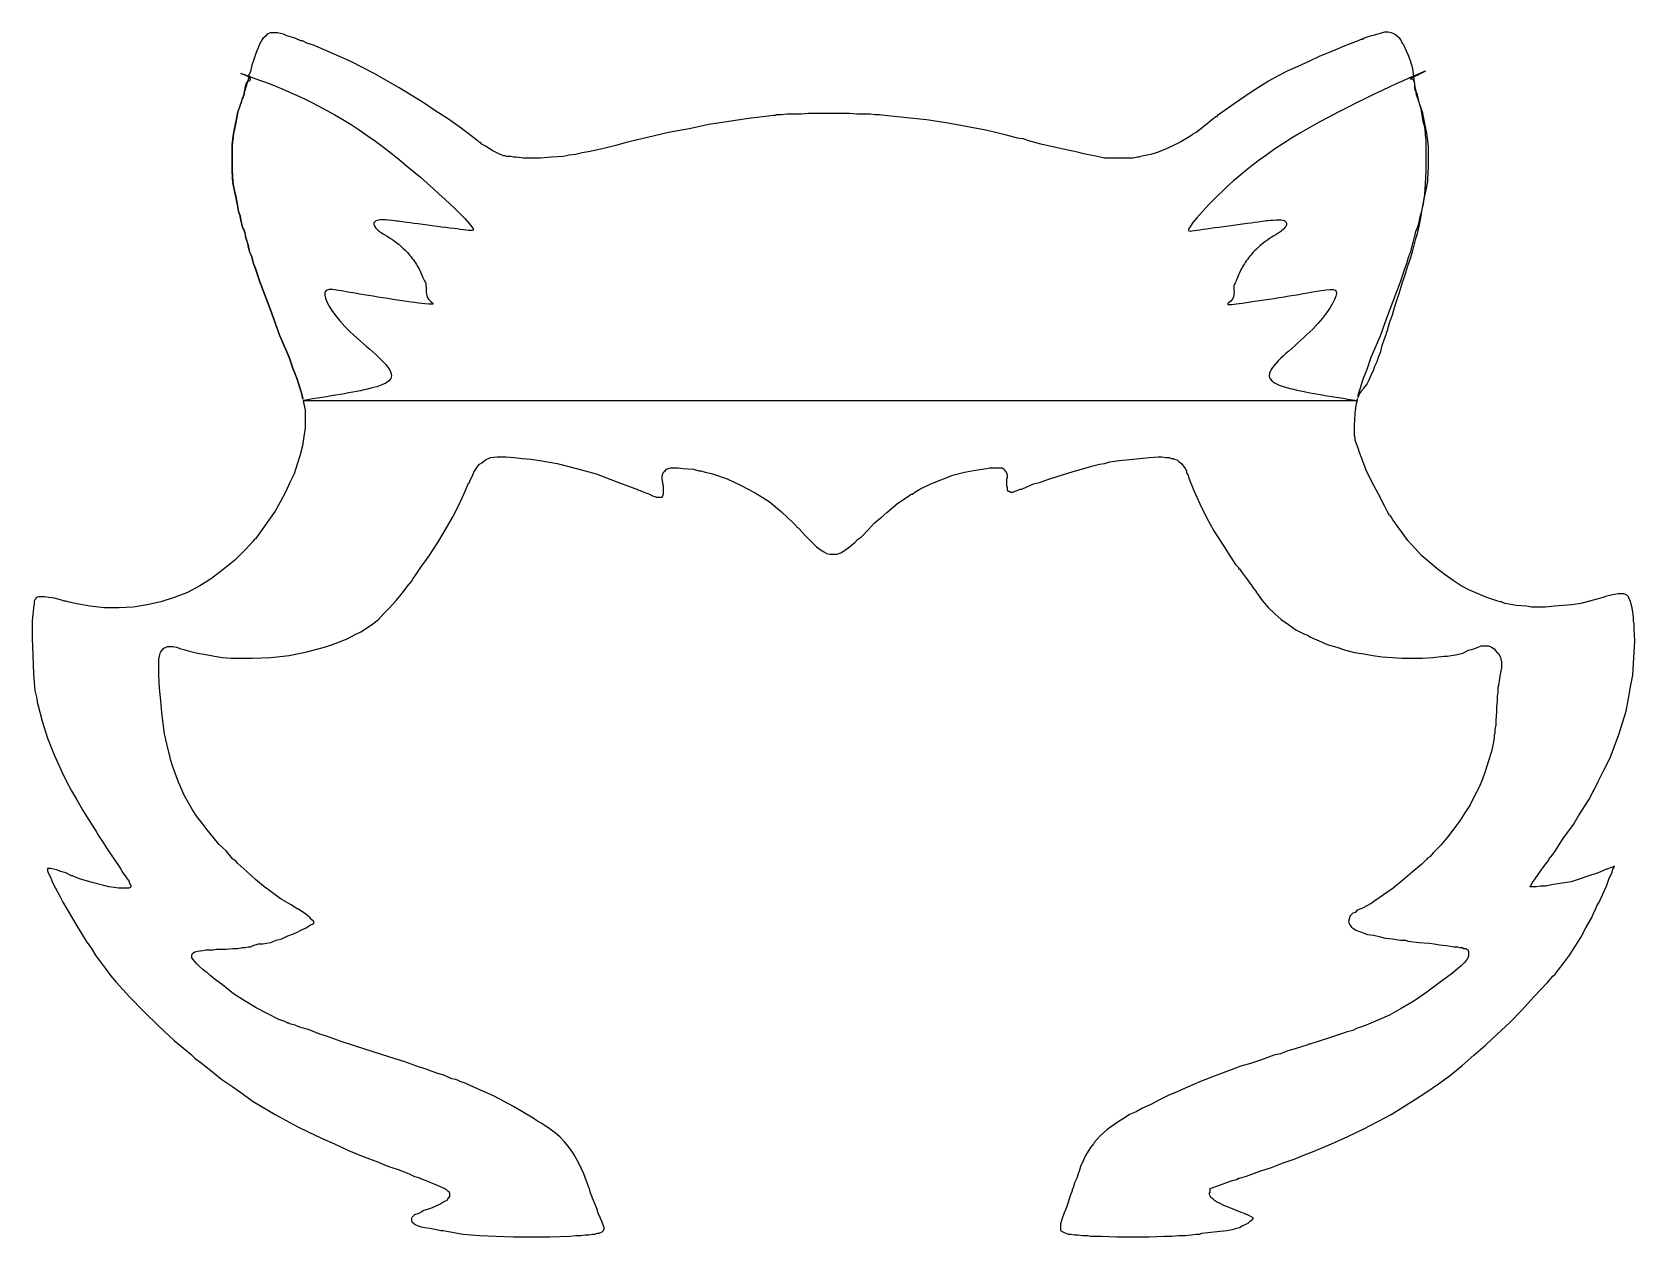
# Model space of a CAD drawing. Extents: x -102 to 19, y 4 to 421.
# Drawn here: x 15.66 to 19.307, y 5.394 to 8.135 of the extents above; entities that cross this region are included whole.
import ezdxf

# ---------------------------------------------------------------- set-up
doc = ezdxf.new("R2010")
doc.units = 0
doc.layers.get('0').update_dxf_attribs({"linetype": 'CONTINUOUS'})
doc.layers.add('PDF_Capa 1', color=7, linetype='CONTINUOUS')

msp = doc.modelspace()

# ---------------------------------------------------------------- linework, layer by layer
at = {"linetype": 'Continuous'}
msp.add_line((16.277, 7.2972), (18.6753, 7.2972), dxfattribs=at)
at = {"layer": 'PDF_Capa 1', "linetype": 'Continuous', "lineweight": 25}
for points in [[(18.677, 7.3038), (18.6803, 7.3122), (18.6853, 7.3188), (18.687, 7.3222), (18.6886, 7.3238), (18.6903, 7.3255), (18.697, 7.3338), (18.702, 7.3438), (18.7086, 7.3588), (18.712, 7.3655), (18.7153, 7.3755), (18.7203, 7.3855), (18.7236, 7.3955), (18.7286, 7.4088), (18.732, 7.4222), (18.737, 7.4372), (18.7403, 7.4455), (18.742, 7.4488), (18.742, 7.4505), (18.742, 7.4521), (18.7436, 7.4538), (18.7486, 7.4738), (18.7553, 7.4922), (18.7603, 7.5088), (18.7653, 7.5255), (18.7703, 7.5405), (18.7753, 7.5555), (18.7786, 7.5688), (18.7836, 7.5805), (18.7903, 7.6038), (18.797, 7.6222), (18.802, 7.6388), (18.8053, 7.6538), (18.8086, 7.6655), (18.812, 7.6772), (18.817, 7.6972), (18.8203, 7.7172), (18.822, 7.7288), (18.8253, 7.7405), (18.8286, 7.7655), (18.8303, 7.7905), (18.832, 7.8172), (18.832, 7.8422), (18.832, 7.8672), (18.832, 7.8905), (18.8303, 7.9005), (18.8303, 7.9055), (18.8286, 7.9188), (18.8253, 7.9322), (18.8203, 7.9605), (18.817, 7.9722), (18.8136, 7.9855), (18.812, 7.9905), (18.812, 7.9922), (18.812, 7.9938), (18.8103, 7.9988), (18.807, 8.0105), (18.8053, 8.0222), (18.8036, 8.0338), (18.802, 8.0522), (18.7953, 8.0722), (18.792, 8.0822), (18.787, 8.0922), (18.782, 8.1038), (18.7803, 8.1072), (18.7786, 8.1088), (18.777, 8.1122), (18.7753, 8.1172), (18.772, 8.1205), (18.767, 8.1255), (18.762, 8.1288), (18.7603, 8.1305), (18.757, 8.1322), (18.752, 8.1338), (18.7453, 8.1355), (18.737, 8.1355), (18.727, 8.1322), (18.717, 8.1288), (18.7086, 8.1272), (18.702, 8.1255), (18.6936, 8.1222), (18.6886, 8.1205), (18.687, 8.1188), (18.6836, 8.1188), (18.677, 8.1155), (18.647, 8.1038), (18.6186, 8.0922), (18.5903, 8.0805), (18.5653, 8.0688), (18.5403, 8.0572), (18.517, 8.0472), (18.4953, 8.0355), (18.4736, 8.0238), (18.4336, 7.9988), (18.3953, 7.9722), (18.357, 7.9455), (18.3553, 7.9422), (18.3536, 7.9422), (18.3503, 7.9405), (18.347, 7.9372), (18.3303, 7.9238), (18.3153, 7.9122), (18.3086, 7.9072), (18.302, 7.9038), (18.3003, 7.9022), (18.2986, 7.9005), (18.2903, 7.8955), (18.2736, 7.8855), (18.257, 7.8772), (18.2386, 7.8688), (18.222, 7.8622), (18.2053, 7.8572), (18.1886, 7.8538), (18.182, 7.8522), (18.1786, 7.8505), (18.1753, 7.8505), (18.1653, 7.8488), (18.152, 7.8488), (18.1253, 7.8488), (18.112, 7.8488), (18.1003, 7.8488), (18.0903, 7.8505), (18.0836, 7.8522), (18.077, 7.8538), (18.0686, 7.8555), (18.0603, 7.8572), (18.0503, 7.8588), (18.0386, 7.8622), (18.0136, 7.8672), (17.9853, 7.8738), (17.9553, 7.8805), (17.9253, 7.8888), (17.922, 7.8905), (17.9153, 7.8922), (17.902, 7.8938), (17.877, 7.9005), (17.8303, 7.9122), (17.7853, 7.9205), (17.7403, 7.9288), (17.6953, 7.9355), (17.6503, 7.9405), (17.6003, 7.9455), (17.5886, 7.9472), (17.582, 7.9472), (17.5786, 7.9472), (17.567, 7.9488), (17.552, 7.9488), (17.537, 7.9488), (17.5203, 7.9505), (17.502, 7.9505), (17.427, 7.9505), (17.4103, 7.9488), (17.3936, 7.9488), (17.3786, 7.9488), (17.3653, 7.9472), (17.3536, 7.9472), (17.352, 7.9455), (17.3486, 7.9455), (17.347, 7.9455), (17.3353, 7.9438), (17.2903, 7.9388), (17.2453, 7.9322), (17.2003, 7.9255), (17.1553, 7.9155), (17.1086, 7.9072), (17.0603, 7.8955), (17.012, 7.8838), (16.9886, 7.8772), (16.967, 7.8722), (16.947, 7.8672), (16.9303, 7.8638), (16.912, 7.8605), (16.897, 7.8572), (16.882, 7.8555), (16.8686, 7.8522), (16.842, 7.8505), (16.817, 7.8488), (16.792, 7.8488), (16.7886, 7.8488), (16.787, 7.8488), (16.7836, 7.8488), (16.7786, 7.8488), (16.762, 7.8505), (16.7553, 7.8505), (16.7486, 7.8522), (16.7436, 7.8522), (16.7403, 7.8522), (16.737, 7.8538), (16.7336, 7.8538), (16.7253, 7.8572), (16.7086, 7.8655), (16.692, 7.8755), (16.6836, 7.8805), (16.6803, 7.8838), (16.6786, 7.8838), (16.677, 7.8855), (16.6753, 7.8872), (16.662, 7.8972), (16.6336, 7.9188), (16.6053, 7.9388), (16.577, 7.9572), (16.5503, 7.9755), (16.4953, 8.0088), (16.4403, 8.0405), (16.3853, 8.0688), (16.3286, 8.0938), (16.3003, 8.1055), (16.2853, 8.1105), (16.2786, 8.1138), (16.2753, 8.1155), (16.2736, 8.1155), (16.272, 8.1155), (16.2603, 8.1205), (16.2503, 8.1238), (16.2403, 8.1272), (16.232, 8.1305), (16.2253, 8.1322), (16.2186, 8.1338), (16.2136, 8.1338), (16.2086, 8.1338), (16.202, 8.1338), (16.1953, 8.1305), (16.1903, 8.1255), (16.1853, 8.1205), (16.1803, 8.1122), (16.1753, 8.1022), (16.1703, 8.0888), (16.1653, 8.0755), (16.1603, 8.0605), (16.157, 8.0455), (16.1536, 8.0372), (16.1536, 8.0322), (16.1436, 8.0005), (16.142, 7.9922), (16.1403, 7.9872), (16.1386, 7.9838), (16.137, 7.9772), (16.1286, 7.9538), (16.1236, 7.9288), (16.1186, 7.9038), (16.1153, 7.8772), (16.1153, 7.8488), (16.1153, 7.8222), (16.117, 7.7938), (16.1203, 7.7772), (16.1236, 7.7622), (16.127, 7.7455), (16.1303, 7.7272), (16.1336, 7.7172), (16.1353, 7.7072), (16.1386, 7.6938), (16.1436, 7.6822), (16.147, 7.6672), (16.152, 7.6505), (16.1536, 7.6422), (16.1553, 7.6355), (16.1603, 7.6238), (16.1636, 7.6105), (16.1686, 7.5972), (16.1786, 7.5672), (16.202, 7.5055), (16.2136, 7.4738), (16.2236, 7.4455), (16.2453, 7.3955), (16.2536, 7.3705), (16.2636, 7.3455), (16.2703, 7.3238), (16.2736, 7.3138), (16.2753, 7.3055), (16.2761, 7.3015)], [(16.277, 7.2972), (16.2786, 7.2888), (16.2803, 7.2838), (16.2803, 7.2805), (16.282, 7.2772), (16.282, 7.2722), (16.282, 7.2538), (16.282, 7.2338), (16.2786, 7.2155), (16.2753, 7.1938), (16.2703, 7.1738), (16.2636, 7.1522), (16.257, 7.1305), (16.247, 7.1105), (16.237, 7.0888), (16.2253, 7.0672), (16.2136, 7.0455), (16.1986, 7.0238), (16.1836, 7.0038), (16.1686, 6.9822), (16.1653, 6.9805), (16.1636, 6.9772), (16.157, 6.9705), (16.1453, 6.9572), (16.122, 6.9338), (16.0953, 6.9122), (16.0686, 6.8922), (16.042, 6.8755), (16.0136, 6.8605), (15.9836, 6.8488), (15.9536, 6.8388), (15.922, 6.8322), (15.8903, 6.8272), (15.8586, 6.8255), (15.8253, 6.8255), (15.792, 6.8288), (15.7586, 6.8355), (15.742, 6.8388), (15.737, 6.8405), (15.7353, 6.8405), (15.7336, 6.8405), (15.7253, 6.8438), (15.7103, 6.8472), (15.6986, 6.8488), (15.6886, 6.8505), (15.6803, 6.8505), (15.6753, 6.8505), (15.6703, 6.8488), (15.6686, 6.8472), (15.6686, 6.8455), (15.667, 6.8438), (15.6653, 6.8405), (15.6653, 6.8355), (15.6636, 6.8255), (15.662, 6.8105), (15.6603, 6.7955), (15.6603, 6.7772), (15.6603, 6.7572), (15.662, 6.7172), (15.6636, 6.6755), (15.6653, 6.6555), (15.667, 6.6372), (15.6703, 6.6222), (15.672, 6.6138), (15.672, 6.6105), (15.6736, 6.6055), (15.6836, 6.5672), (15.6953, 6.5288), (15.7103, 6.4905), (15.7286, 6.4505), (15.7386, 6.4305), (15.7503, 6.4088), (15.762, 6.3888), (15.7753, 6.3655), (15.7886, 6.3438), (15.8036, 6.3205), (15.807, 6.3155), (15.8086, 6.3121), (15.812, 6.3055), (15.8203, 6.2938), (15.8353, 6.2705), (15.8503, 6.2488), (15.857, 6.2388), (15.862, 6.2305), (15.867, 6.2222), (15.872, 6.2155), (15.877, 6.2088), (15.8803, 6.2038), (15.882, 6.1988), (15.8836, 6.1955), (15.8853, 6.1938), (15.8853, 6.1905), (15.8836, 6.1888), (15.8803, 6.1871), (15.8736, 6.1871), (15.867, 6.1871), (15.857, 6.1871), (15.847, 6.1888), (15.8353, 6.1905), (15.8236, 6.1938), (15.797, 6.2005), (15.7686, 6.2088), (15.7553, 6.2138), (15.752, 6.2155), (15.7503, 6.2155), (15.747, 6.2172), (15.737, 6.2222), (15.7253, 6.2255), (15.717, 6.2288), (15.7086, 6.2305), (15.702, 6.2322), (15.697, 6.2322), (15.6953, 6.2322), (15.6953, 6.2305), (15.6953, 6.2271), (15.697, 6.2222), (15.702, 6.2122), (15.707, 6.2005), (15.7136, 6.1871), (15.722, 6.1721), (15.7303, 6.1555), (15.7403, 6.1388), (15.762, 6.1021), (15.7836, 6.0672), (15.7953, 6.0505), (15.8053, 6.0338), (15.8153, 6.0205), (15.827, 6.0055), (15.8386, 5.9888), (15.852, 5.9738), (15.882, 5.9405), (15.9136, 5.9072), (15.9486, 5.8738), (15.9836, 5.8405), (16.022, 5.8088), (16.0303, 5.8005), (16.0353, 5.7971), (16.0386, 5.7955), (16.042, 5.7922), (16.067, 5.7722), (16.092, 5.7522), (16.117, 5.7355), (16.1403, 5.7188), (16.1636, 5.7021), (16.2136, 5.6721), (16.2386, 5.6588), (16.2636, 5.6455), (16.2903, 5.6321), (16.3186, 5.6188), (16.3486, 5.6055), (16.3803, 5.5905), (16.4136, 5.5771), (16.4486, 5.5638), (16.4636, 5.5572), (16.4786, 5.5522), (16.4936, 5.5471), (16.507, 5.5422), (16.5186, 5.5372), (16.5286, 5.5322), (16.5386, 5.5288), (16.5486, 5.5255), (16.5653, 5.5188), (16.577, 5.5138), (16.5886, 5.5088), (16.5953, 5.5055), (16.602, 5.5022), (16.6053, 5.4988), (16.6086, 5.4972), (16.6103, 5.4938), (16.6103, 5.4905), (16.6103, 5.4855), (16.607, 5.4822), (16.6036, 5.4771), (16.597, 5.4738), (16.5903, 5.4688), (16.5786, 5.4638), (16.567, 5.4588), (16.552, 5.4538), (16.5453, 5.4505), (16.5403, 5.4472), (16.5303, 5.4438), (16.5253, 5.4388), (16.5236, 5.4355), (16.5236, 5.4305), (16.5253, 5.4272), (16.5286, 5.4255), (16.5286, 5.4238), (16.532, 5.4221), (16.5386, 5.4188), (16.5453, 5.4172), (16.5536, 5.4155), (16.5653, 5.4138), (16.5803, 5.4105), (16.5903, 5.4088), (16.5953, 5.4088), (16.6036, 5.4072), (16.6403, 5.4005), (16.6786, 5.3972), (16.7153, 5.3955), (16.7553, 5.3938), (16.7953, 5.3938), (16.8386, 5.3938), (16.8836, 5.3955), (16.897, 5.3972), (16.9086, 5.3972), (16.9186, 5.3988), (16.927, 5.3988), (16.9353, 5.4005), (16.9403, 5.4005), (16.947, 5.4022), (16.9503, 5.4022), (16.957, 5.4055), (16.9603, 5.4088), (16.962, 5.4122), (16.962, 5.4138), (16.962, 5.4155), (16.9603, 5.4188), (16.957, 5.4272), (16.9536, 5.4355), (16.952, 5.4405), (16.9486, 5.4472), (16.947, 5.4538), (16.9436, 5.4622), (16.9353, 5.4822), (16.932, 5.4905), (16.9303, 5.4955), (16.9303, 5.4972), (16.9286, 5.5022), (16.922, 5.5205), (16.9153, 5.5372), (16.9103, 5.5488), (16.9053, 5.5605), (16.8936, 5.5805), (16.8886, 5.5888), (16.8803, 5.6005), (16.872, 5.6105), (16.862, 5.6205), (16.8503, 5.6305), (16.837, 5.6405), (16.8203, 5.6522), (16.8103, 5.6572), (16.8003, 5.6638), (16.7553, 5.6905), (16.712, 5.7138), (16.667, 5.7338), (16.6453, 5.7438), (16.6336, 5.7472), (16.632, 5.7488), (16.6286, 5.7505), (16.6236, 5.7522), (16.6153, 5.7538), (16.607, 5.7571), (16.597, 5.7622), (16.5836, 5.7655), (16.5703, 5.7705), (16.557, 5.7755), (16.542, 5.7805), (16.5086, 5.7922), (16.472, 5.8038), (16.3986, 5.8271), (16.3636, 5.8388), (16.3303, 5.8505), (16.3153, 5.8555), (16.302, 5.8605), (16.2886, 5.8655), (16.277, 5.8688), (16.267, 5.8722), (16.2586, 5.8755), (16.252, 5.8772), (16.247, 5.8788), (16.2453, 5.8805), (16.242, 5.8805), (16.2353, 5.8838), (16.222, 5.8888), (16.1953, 5.9022), (16.1703, 5.9155), (16.1453, 5.9305), (16.1186, 5.9472), (16.0936, 5.9672), (16.0803, 5.9771), (16.0653, 5.9888), (16.0586, 5.9955), (16.0553, 5.9972), (16.0536, 5.9988), (16.0486, 6.0022), (16.042, 6.0088), (16.0353, 6.0155), (16.0303, 6.0205), (16.027, 6.0255), (16.0236, 6.0288), (16.0236, 6.0322), (16.0236, 6.0355), (16.0253, 6.0388), (16.0303, 6.0422), (16.037, 6.0438), (16.0486, 6.0455), (16.0553, 6.0471), (16.0636, 6.0471), (16.072, 6.0471), (16.0803, 6.0488), (16.102, 6.0488), (16.117, 6.0505), (16.1286, 6.0505), (16.1386, 6.0522), (16.1453, 6.0522), (16.152, 6.0538), (16.157, 6.0538), (16.1603, 6.0555), (16.1636, 6.0572), (16.1753, 6.0605), (16.1803, 6.0605), (16.182, 6.0605), (16.1853, 6.0605), (16.1936, 6.0621), (16.2036, 6.0638), (16.2153, 6.0688), (16.2286, 6.0722), (16.242, 6.0788), (16.2553, 6.0838), (16.2636, 6.0872), (16.267, 6.0888), (16.2686, 6.0905), (16.2836, 6.0972), (16.2886, 6.1005), (16.2936, 6.1038), (16.2986, 6.1055), (16.3003, 6.1072), (16.302, 6.1088), (16.3003, 6.1122), (16.297, 6.1155), (16.292, 6.1205), (16.287, 6.1255), (16.2803, 6.1305), (16.267, 6.1388), (16.2653, 6.1405), (16.2636, 6.1405), (16.2586, 6.1438), (16.2486, 6.1505), (16.227, 6.1622), (16.207, 6.1772), (16.187, 6.1922), (16.1686, 6.2072), (16.1486, 6.2255), (16.1286, 6.2438), (16.1236, 6.2488), (16.1203, 6.2522), (16.117, 6.2538), (16.102, 6.2722), (16.0853, 6.2872), (16.072, 6.3038), (16.0586, 6.3205), (16.047, 6.3355), (16.0353, 6.3505), (16.0253, 6.3655), (16.007, 6.3972), (15.9936, 6.4288), (15.9803, 6.4638), (15.9753, 6.4805), (15.9736, 6.4888), (15.972, 6.4938), (15.967, 6.5155), (15.962, 6.5388), (15.9586, 6.5621), (15.9553, 6.5872), (15.9536, 6.6138), (15.9503, 6.6422), (15.9486, 6.6722), (15.9486, 6.6872), (15.9486, 6.6988), (15.9486, 6.7088), (15.9503, 6.7155), (15.952, 6.7222), (15.9536, 6.7255), (15.9603, 6.7338), (15.9653, 6.7355), (15.9686, 6.7372), (15.9736, 6.7372), (15.9803, 6.7372), (15.9886, 6.7355), (15.9986, 6.7322), (16.0053, 6.7305), (16.0153, 6.7272), (16.037, 6.7222), (16.0553, 6.7188), (16.0753, 6.7155), (16.0936, 6.7122), (16.1136, 6.7105), (16.1353, 6.7105), (16.147, 6.7105), (16.152, 6.7105), (16.162, 6.7105), (16.2036, 6.7122), (16.2453, 6.7172), (16.2853, 6.7255), (16.3253, 6.7355), (16.3436, 6.7422), (16.362, 6.7488), (16.3786, 6.7555), (16.3936, 6.7638), (16.4086, 6.7705), (16.4236, 6.7805), (16.4353, 6.7888), (16.4486, 6.7988), (16.4603, 6.8122), (16.4736, 6.8255), (16.4886, 6.8422), (16.497, 6.8522), (16.5053, 6.8622), (16.5136, 6.8738), (16.5236, 6.8855), (16.527, 6.8922), (16.5336, 6.9005), (16.5436, 6.9155), (16.5636, 6.9438), (16.5836, 6.9738), (16.6003, 7.0022), (16.617, 7.0305), (16.632, 7.0605), (16.6453, 7.0905), (16.652, 7.1055), (16.6536, 7.1088), (16.6553, 7.1105), (16.657, 7.1155), (16.662, 7.1255), (16.6653, 7.1338), (16.6703, 7.1405), (16.6736, 7.1472), (16.6786, 7.1522), (16.6836, 7.1555), (16.692, 7.1622), (16.7036, 7.1672), (16.7186, 7.1688), (16.727, 7.1688), (16.7303, 7.1688), (16.732, 7.1688), (16.7336, 7.1688), (16.7386, 7.1688), (16.757, 7.1672), (16.7753, 7.1655), (16.7953, 7.1638), (16.8153, 7.1605), (16.8553, 7.1538), (16.8986, 7.1422), (16.9436, 7.1305), (16.987, 7.1138), (17.032, 7.0972), (17.0353, 7.0955), (17.037, 7.0955), (17.0386, 7.0938), (17.0436, 7.0922), (17.052, 7.0888), (17.0653, 7.0838), (17.072, 7.0805), (17.077, 7.0788), (17.0803, 7.0772), (17.082, 7.0772), (17.0853, 7.0772), (17.0903, 7.0772), (17.0936, 7.0772), (17.0953, 7.0805), (17.097, 7.0855), (17.097, 7.0922), (17.097, 7.1022), (17.0953, 7.1072), (17.0953, 7.1105), (17.0936, 7.1188), (17.0936, 7.1255), (17.0953, 7.1305), (17.097, 7.1338), (17.1003, 7.1372), (17.1036, 7.1405), (17.1086, 7.1422), (17.1136, 7.1438), (17.122, 7.1438), (17.1303, 7.1438), (17.142, 7.1422), (17.1653, 7.1405), (17.177, 7.1372), (17.1786, 7.1372), (17.182, 7.1372), (17.192, 7.1338), (17.2086, 7.1305), (17.242, 7.1188), (17.2736, 7.1038), (17.3053, 7.0872), (17.337, 7.0672), (17.3653, 7.0438), (17.392, 7.0188), (17.3986, 7.0122), (17.4003, 7.0088), (17.4036, 7.0072), (17.412, 6.9972), (17.4203, 6.9888), (17.427, 6.9822), (17.4336, 6.9755), (17.4403, 6.9688), (17.4453, 6.9638), (17.4503, 6.9605), (17.4603, 6.9538), (17.4686, 6.9488), (17.4753, 6.9472), (17.4836, 6.9472), (17.492, 6.9472), (17.5003, 6.9505), (17.5086, 6.9555), (17.5203, 6.9638), (17.5253, 6.9688), (17.532, 6.9738), (17.5386, 6.9805), (17.547, 6.9872), (17.5636, 7.0038), (17.577, 7.0188), (17.592, 7.0305), (17.6053, 7.0421), (17.6303, 7.0638), (17.6586, 7.0822), (17.6603, 7.0838), (17.6636, 7.0838), (17.6686, 7.0888), (17.6803, 7.0955), (17.7053, 7.1072), (17.7303, 7.1172), (17.7553, 7.1272), (17.782, 7.1338), (17.807, 7.1388), (17.832, 7.1422), (17.8386, 7.1438), (17.842, 7.1438), (17.8436, 7.1438), (17.8486, 7.1438), (17.8553, 7.1438), (17.8603, 7.1438), (17.8653, 7.1438), (17.867, 7.1438), (17.872, 7.1405), (17.8753, 7.1355), (17.877, 7.1322), (17.8786, 7.1272), (17.8786, 7.1222), (17.877, 7.1172), (17.877, 7.1038), (17.8786, 7.0988), (17.8786, 7.0938), (17.8803, 7.0905), (17.8836, 7.0905), (17.887, 7.0888), (17.892, 7.0888), (17.897, 7.0905), (17.9053, 7.0938), (17.9086, 7.0955), (17.9103, 7.0955), (17.912, 7.0955), (17.9153, 7.0972), (17.927, 7.1022), (17.9386, 7.1072), (17.952, 7.1105), (17.967, 7.1155), (17.997, 7.1255), (18.0286, 7.1355), (18.0586, 7.1438), (18.0736, 7.1488), (18.0886, 7.1522), (18.1003, 7.1538), (18.112, 7.1572), (18.1336, 7.1605), (18.1803, 7.1655), (18.202, 7.1671), (18.222, 7.1688), (18.2303, 7.1688), (18.2386, 7.1671), (18.247, 7.1671), (18.252, 7.1655), (18.2553, 7.1655), (18.257, 7.1655), (18.2586, 7.1638), (18.2653, 7.1622), (18.2703, 7.1572), (18.2753, 7.1538), (18.2836, 7.1422), (18.287, 7.1372), (18.287, 7.1338), (18.287, 7.1322), (18.2886, 7.1305), (18.2903, 7.1272), (18.292, 7.1205), (18.3036, 7.0922), (18.317, 7.0622), (18.332, 7.0305), (18.3486, 7.0005), (18.3686, 6.9705), (18.3886, 6.9388), (18.3986, 6.9238), (18.4053, 6.9171), (18.4053, 6.9138), (18.407, 6.9138), (18.412, 6.9072), (18.4236, 6.8922), (18.4353, 6.8755), (18.4403, 6.8688), (18.4453, 6.8622), (18.4453, 6.8605), (18.447, 6.8605), (18.4486, 6.8572), (18.452, 6.8522), (18.4586, 6.8422), (18.4736, 6.8255), (18.487, 6.8122), (18.502, 6.7988), (18.5186, 6.7872), (18.5353, 6.7755), (18.5553, 6.7655), (18.5603, 6.7638), (18.562, 6.7622), (18.5636, 6.7622), (18.5686, 6.7588), (18.5886, 6.7505), (18.607, 6.7422), (18.6286, 6.7355), (18.6486, 6.7288), (18.6686, 6.7238), (18.6903, 6.7205), (18.7103, 6.7172), (18.732, 6.7138), (18.7553, 6.7122), (18.777, 6.7105), (18.8003, 6.7105), (18.8236, 6.7105), (18.847, 6.7122), (18.872, 6.7155), (18.8753, 6.7155), (18.877, 6.7155), (18.8786, 6.7155), (18.8803, 6.7155), (18.8886, 6.7172), (18.9036, 6.7188), (18.9153, 6.7222), (18.9286, 6.7288), (18.9403, 6.7322), (18.9503, 6.7355), (18.957, 6.7388), (18.9603, 6.7388), (18.9636, 6.7388), (18.967, 6.7388), (18.9736, 6.7388), (18.9803, 6.7355), (18.987, 6.7322), (18.992, 6.7255), (18.997, 6.7205), (19.0003, 6.7138), (19.002, 6.7105), (19.002, 6.7072), (19.0036, 6.7038), (19.0036, 6.6938), (19.0036, 6.6888), (19.002, 6.6822), (18.9986, 6.6655), (18.997, 6.6522), (18.9953, 6.6438), (18.9953, 6.6338), (18.9936, 6.6238), (18.9936, 6.6122), (18.992, 6.6005), (18.992, 6.5888), (18.9903, 6.5688), (18.9903, 6.5588), (18.9886, 6.5488), (18.9886, 6.5405), (18.987, 6.5355), (18.987, 6.5338), (18.987, 6.5305), (18.9853, 6.5205), (18.9803, 6.4988), (18.9736, 6.4771), (18.967, 6.4555), (18.9603, 6.4355), (18.952, 6.4155), (18.942, 6.3972), (18.932, 6.3772), (18.9203, 6.3588), (18.9086, 6.3405), (18.8953, 6.3222), (18.8803, 6.3038), (18.8653, 6.2855), (18.8486, 6.2688), (18.8403, 6.2588), (18.8353, 6.2555), (18.8336, 6.2538), (18.832, 6.2522), (18.822, 6.2421), (18.8003, 6.2238), (18.7786, 6.2055), (18.757, 6.1871), (18.7353, 6.1721), (18.7153, 6.1588), (18.707, 6.1522), (18.697, 6.1472), (18.6903, 6.1438), (18.687, 6.1422), (18.6836, 6.1405), (18.6753, 6.1372), (18.6703, 6.1321), (18.6653, 6.1305), (18.662, 6.1272), (18.6586, 6.1238), (18.657, 6.1171), (18.6553, 6.1122), (18.657, 6.1072), (18.6586, 6.1038), (18.662, 6.0988), (18.667, 6.0955), (18.672, 6.0922), (18.6803, 6.0888), (18.6886, 6.0855), (18.6986, 6.0822), (18.712, 6.0805), (18.7253, 6.0771), (18.7386, 6.0738), (18.7553, 6.0722), (18.7736, 6.0688), (18.7786, 6.0688), (18.7803, 6.0688), (18.782, 6.0688), (18.7853, 6.0688), (18.7903, 6.0672), (18.8153, 6.0638), (18.8386, 6.0621), (18.8503, 6.0605), (18.862, 6.0588), (18.8786, 6.0572), (18.8953, 6.0538), (18.9036, 6.0538), (18.9086, 6.0522), (18.9136, 6.0522), (18.917, 6.0505), (18.922, 6.0505), (18.9236, 6.0488), (18.927, 6.0471), (18.9286, 6.0422), (18.9286, 6.0388), (18.9286, 6.0338), (18.927, 6.0288), (18.9236, 6.0238), (18.9186, 6.0172), (18.912, 6.0105), (18.9036, 6.0038), (18.892, 5.9938), (18.8886, 5.9921), (18.8803, 5.9855), (18.8636, 5.9738), (18.8486, 5.9622), (18.8336, 5.9505), (18.8036, 5.9305), (18.7753, 5.9138), (18.7486, 5.8988), (18.722, 5.8872), (18.6953, 5.8755), (18.6803, 5.8705), (18.6753, 5.8688), (18.672, 5.8671), (18.6653, 5.8638), (18.652, 5.8605), (18.637, 5.8555), (18.6186, 5.8488), (18.582, 5.8372), (18.572, 5.8338), (18.567, 5.8322), (18.5653, 5.8322), (18.5603, 5.8305), (18.5503, 5.8271), (18.5336, 5.8222), (18.517, 5.8172), (18.5003, 5.8105), (18.4853, 5.8072), (18.457, 5.7971), (18.432, 5.7888), (18.4103, 5.7821), (18.3886, 5.7738), (18.3703, 5.7672), (18.352, 5.7605), (18.3186, 5.7472), (18.2836, 5.7322), (18.2653, 5.7238), (18.2453, 5.7155), (18.2253, 5.7055), (18.2053, 5.6955), (18.187, 5.6871), (18.172, 5.6788), (18.157, 5.6721), (18.1453, 5.6638), (18.1336, 5.6571), (18.1236, 5.6505), (18.1136, 5.6438), (18.1053, 5.6372), (18.0903, 5.6238), (18.077, 5.6088), (18.0753, 5.6055), (18.072, 5.6021), (18.0686, 5.5972), (18.057, 5.5788), (18.052, 5.5672), (18.0453, 5.5538), (18.0436, 5.5455), (18.0403, 5.5372), (18.037, 5.5272), (18.032, 5.5172), (18.0286, 5.5055), (18.027, 5.5022), (18.027, 5.4988), (18.022, 5.4872), (18.0186, 5.4755), (18.0153, 5.4655), (18.012, 5.4572), (18.0086, 5.4488), (18.007, 5.4438), (18.0053, 5.4405), (18.0036, 5.4355), (18.0003, 5.4238), (18.0003, 5.4205), (18.0003, 5.4155), (18.0003, 5.4088), (18.0053, 5.4055), (18.0086, 5.4038), (18.012, 5.4022), (18.0186, 5.4005), (18.0236, 5.4005), (18.032, 5.3988), (18.0403, 5.3988), (18.0503, 5.3972), (18.062, 5.3972), (18.0686, 5.3955), (18.0753, 5.3955), (18.0936, 5.3955), (18.1286, 5.3938), (18.202, 5.3938), (18.237, 5.3955), (18.2536, 5.3955), (18.2686, 5.3972), (18.2836, 5.3972), (18.297, 5.3988), (18.3086, 5.4005), (18.3103, 5.4005), (18.312, 5.4005), (18.317, 5.4005), (18.322, 5.4022), (18.3353, 5.4038), (18.3636, 5.4071), (18.3786, 5.4088), (18.3903, 5.4105), (18.397, 5.4122), (18.4003, 5.4138), (18.407, 5.4155), (18.4136, 5.4188), (18.427, 5.4255), (18.432, 5.4305), (18.437, 5.4338), (18.4386, 5.4355), (18.4386, 5.4371), (18.4353, 5.4388), (18.4303, 5.4422), (18.422, 5.4455), (18.4203, 5.4455), (18.4186, 5.4472), (18.4136, 5.4488), (18.397, 5.4555), (18.3836, 5.4605), (18.372, 5.4655), (18.362, 5.4705), (18.3553, 5.4738), (18.3503, 5.4771), (18.347, 5.4805), (18.342, 5.4838), (18.3403, 5.4872), (18.3386, 5.4921), (18.3403, 5.4955), (18.3403, 5.4972), (18.3403, 5.5022), (18.3403, 5.5038), (18.3453, 5.5055), (18.3536, 5.5088), (18.3903, 5.5222), (18.3986, 5.5238), (18.4036, 5.5255), (18.4053, 5.5272), (18.407, 5.5272), (18.4236, 5.5321), (18.4536, 5.5438), (18.4803, 5.5522), (18.507, 5.5621), (18.532, 5.5705), (18.5553, 5.5805), (18.577, 5.5888), (18.597, 5.5972), (18.617, 5.6055), (18.6536, 5.6222), (18.6886, 5.6388), (18.7236, 5.6571), (18.752, 5.6721), (18.7786, 5.6888), (18.8053, 5.7055), (18.8336, 5.7238), (18.8603, 5.7421), (18.887, 5.7622), (18.9136, 5.7838), (18.9403, 5.8072), (18.967, 5.8305), (18.9936, 5.8555), (19.022, 5.8821), (19.0503, 5.9105), (19.077, 5.9405), (19.107, 5.9722), (19.1203, 5.9872), (19.1253, 5.9921), (19.132, 6.0005), (19.1453, 6.0172), (19.1586, 6.0355), (19.1703, 6.0538), (19.1836, 6.0755), (19.1953, 6.0972), (19.2086, 6.1205), (19.2136, 6.1321), (19.217, 6.1388), (19.2203, 6.1472), (19.2253, 6.1555), (19.2336, 6.1738), (19.242, 6.1922), (19.2486, 6.2105), (19.252, 6.2172), (19.2553, 6.2238), (19.257, 6.2305), (19.2586, 6.2338), (19.2603, 6.2372), (19.257, 6.2355), (19.2503, 6.2338), (19.2436, 6.2305), (19.242, 6.2305), (19.2386, 6.2288), (19.2336, 6.2271), (19.2236, 6.2222), (19.202, 6.2155), (19.182, 6.2088), (19.162, 6.2021), (19.142, 6.1988), (19.122, 6.1955), (19.1036, 6.1922), (19.0986, 6.1922), (19.097, 6.1922), (19.0953, 6.1922), (19.092, 6.1922), (19.082, 6.1905), (19.077, 6.1905), (19.0736, 6.1905), (19.0703, 6.1905), (19.0686, 6.1905), (19.0686, 6.1922), (19.0703, 6.1938), (19.0736, 6.2005), (19.0803, 6.2088), (19.087, 6.2188), (19.0953, 6.2305), (19.1053, 6.2438), (19.1103, 6.2505), (19.112, 6.2538), (19.112, 6.2555), (19.1136, 6.2571), (19.117, 6.2605), (19.127, 6.2738), (19.1353, 6.2872), (19.1436, 6.3005), (19.152, 6.3121), (19.167, 6.3322), (19.1786, 6.3521), (19.202, 6.3888), (19.212, 6.4071), (19.212, 6.4088), (19.2136, 6.4088), (19.2136, 6.4105), (19.217, 6.4172), (19.2236, 6.4305), (19.237, 6.4572), (19.2503, 6.4838), (19.2603, 6.5105), (19.2703, 6.5372), (19.2786, 6.5638), (19.287, 6.5905), (19.292, 6.6188), (19.297, 6.6455), (19.302, 6.6722), (19.3036, 6.6988), (19.3053, 6.7238), (19.307, 6.7505), (19.3053, 6.7772), (19.3053, 6.7905), (19.3036, 6.7938), (19.3036, 6.7955), (19.3036, 6.7972), (19.3036, 6.8038), (19.302, 6.8155), (19.3003, 6.8255), (19.2986, 6.8338), (19.297, 6.8405), (19.2936, 6.8455), (19.292, 6.8505), (19.2886, 6.8538), (19.2853, 6.8555), (19.282, 6.8572), (19.2753, 6.8572), (19.2686, 6.8572), (19.2603, 6.8555), (19.242, 6.8522), (19.2386, 6.8505), (19.2336, 6.8488), (19.2236, 6.8455), (19.2036, 6.8405), (19.1836, 6.8355), (19.1636, 6.8322), (19.1436, 6.8305), (19.1236, 6.8288), (19.1036, 6.8271), (19.0936, 6.8271), (19.087, 6.8271), (19.072, 6.8271), (19.0603, 6.8288), (19.037, 6.8305), (19.012, 6.8355), (19.0053, 6.8372), (19.0036, 6.8388), (19.0003, 6.8388), (18.9903, 6.8422), (18.9703, 6.8488), (18.9503, 6.8572), (18.9303, 6.8655), (18.912, 6.8755), (18.8936, 6.8872), (18.8753, 6.9005), (18.857, 6.9138), (18.8403, 6.9288), (18.822, 6.9438), (18.807, 6.9605), (18.7903, 6.9788), (18.777, 6.9972), (18.762, 7.0172), (18.7553, 7.0272), (18.752, 7.0322), (18.7503, 7.0355), (18.7486, 7.0355), (18.7436, 7.0455), (18.737, 7.0572), (18.7236, 7.0838), (18.7086, 7.1122), (18.6953, 7.1388), (18.6853, 7.1655), (18.6803, 7.1788), (18.677, 7.1888), (18.6736, 7.1988), (18.6703, 7.2072), (18.6703, 7.2105), (18.6703, 7.2122), (18.6686, 7.2172), (18.6686, 7.2288), (18.6686, 7.2405), (18.6703, 7.2672), (18.672, 7.2805), (18.6736, 7.2905), (18.6753, 7.2955), (18.6753, 7.2988), (18.6761, 7.3013)]]:
    msp.add_lwpolyline(points, dxfattribs=at)
for points, weights, knots in [([(16.2764, 7.2999), (16.2761, 7.3018), (16.2757, 7.3036), (16.2753, 7.3055), (16.2748, 7.3083), (16.2742, 7.311), (16.2736, 7.3138), (16.2725, 7.3172), (16.2714, 7.3205), (16.2703, 7.3238), (16.2681, 7.331), (16.2659, 7.3383), (16.2636, 7.3455), (16.2603, 7.3538), (16.257, 7.3622), (16.2536, 7.3705), (16.2509, 7.3788), (16.2481, 7.3872), (16.2453, 7.3955), (16.2381, 7.4122), (16.2309, 7.4288), (16.2236, 7.4455), (16.2203, 7.4549), (16.217, 7.4644), (16.2136, 7.4738), (16.2098, 7.4844), (16.2059, 7.4949), (16.202, 7.5055), (16.1942, 7.526), (16.1864, 7.5466), (16.1786, 7.5672), (16.1753, 7.5772), (16.172, 7.5872), (16.1686, 7.5972), (16.167, 7.6016), (16.1653, 7.606), (16.1636, 7.6105), (16.1625, 7.6149), (16.1614, 7.6194), (16.1603, 7.6238), (16.1586, 7.6277), (16.157, 7.6316), (16.1553, 7.6355), (16.1548, 7.6377), (16.1542, 7.6399), (16.1536, 7.6422), (16.1531, 7.6449), (16.1525, 7.6477), (16.152, 7.6505), (16.1503, 7.656), (16.1486, 7.6616), (16.147, 7.6672), (16.1459, 7.6722), (16.1448, 7.6772), (16.1436, 7.6822), (16.142, 7.686), (16.1403, 7.6899), (16.1386, 7.6938), (16.1375, 7.6983), (16.1364, 7.7027), (16.1353, 7.7072), (16.1348, 7.7105), (16.1342, 7.7138), (16.1336, 7.7172), (16.1325, 7.7205), (16.1314, 7.7238), (16.1303, 7.7272), (16.1292, 7.7333), (16.1281, 7.7394), (16.127, 7.7455), (16.1259, 7.751), (16.1248, 7.7566), (16.1236, 7.7622), (16.1225, 7.7672), (16.1214, 7.7722), (16.1203, 7.7772), (16.1192, 7.7827), (16.1181, 7.7883), (16.117, 7.7938), (16.1164, 7.8033), (16.1159, 7.8127), (16.1153, 7.8222), (16.1153, 7.831), (16.1153, 7.8399), (16.1153, 7.8488), (16.1153, 7.8583), (16.1153, 7.8677), (16.1153, 7.8772), (16.1164, 7.886), (16.1175, 7.8949), (16.1186, 7.9038), (16.1203, 7.9122), (16.122, 7.9205), (16.1236, 7.9288), (16.1253, 7.9372), (16.127, 7.9455), (16.1286, 7.9538), (16.1314, 7.9616), (16.1342, 7.9694), (16.137, 7.9772), (16.1375, 7.9794), (16.1381, 7.9816), (16.1386, 7.9838), (16.1392, 7.9849), (16.1398, 7.986), (16.1403, 7.9872), (16.1409, 7.9888), (16.1414, 7.9905), (16.142, 7.9922), (16.1425, 7.9949), (16.1431, 7.9977), (16.1436, 8.0005), (16.147, 8.011), (16.1503, 8.0216), (16.1536, 8.0322), (16.1536, 8.0333), (16.1536, 8.0345), (16.1536, 8.0356), (16.1536, 8.0356), (16.3105, 8.0149), (16.5852, 7.774), (16.6303, 7.7255), (16.6757, 7.6767), (16.6582, 7.6803), (16.6136, 7.6888), (16.5681, 7.6949), (16.5225, 7.701), (16.477, 7.7072), (16.4153, 7.7143), (16.4386, 7.6866), (16.4636, 7.6738), (16.517, 7.643), (16.5425, 7.6019), (16.5553, 7.5622), (16.5682, 7.5224), (16.5637, 7.5146), (16.542, 7.5172), (16.4995, 7.5228), (16.4571, 7.5295), (16.4149, 7.5373), (16.3686, 7.5458), (16.2135, 7.5836), (16.4442, 7.4061), (16.5105, 7.3517), (16.4658, 7.3138), (16.277, 7.2972)], [1, 1, 1, 1, 1, 1, 1, 1, 1, 1, 1, 1, 1, 1, 1, 1, 1, 1, 1, 1, 1, 1, 1, 1, 1, 1, 1, 1, 1, 1, 1, 1, 1, 1, 1, 1, 1, 1, 1, 1, 1, 1, 1, 1, 1, 1, 1, 1, 1, 1, 1, 1, 1, 1, 1, 1, 1, 1, 1, 1, 1, 1, 1, 1, 1, 1, 1, 1, 1, 1, 1, 1, 1, 1, 1, 1, 1, 1, 1, 1, 1, 1, 1, 1, 1, 1, 1, 1, 1, 1, 1, 1, 1, 1, 1, 1, 1, 1, 1, 1, 1, 1, 1, 1, 1, 1, 1, 1, 1, 1, 1, 1, 1, 1, 1, 1, 1, 1, 1, 1, 1, 1, 1, 1, 1, 1, 1, 1, 1, 1, 1, 1, 1, 1, 1, 1, 1, 0.999803174905, 0.999803174905, 1, 1, 1, 1, 1, 1, 1], [0.331017, 0.331017, 0.331017, 0.331017, 1, 1, 1, 2, 2, 2, 3, 3, 3, 4, 4, 4, 5, 5, 5, 6, 6, 6, 7, 7, 7, 8, 8, 8, 9, 9, 9, 10, 10, 10, 11, 11, 11, 12, 12, 12, 13, 13, 13, 14, 14, 14, 15, 15, 15, 16, 16, 16, 17, 17, 17, 18, 18, 18, 19, 19, 19, 20, 20, 20, 21, 21, 21, 22, 22, 22, 23, 23, 23, 24, 24, 24, 25, 25, 25, 26, 26, 26, 27, 27, 27, 28, 28, 28, 29, 29, 29, 30, 30, 30, 31, 31, 31, 32, 32, 32, 33, 33, 33, 34, 34, 34, 35, 35, 35, 36, 36, 36, 37, 37, 37, 38, 38, 38, 39, 39, 39, 39.000001, 39.993921, 39.993921, 39.993921, 40.993921, 40.993921, 40.993921, 41.993921, 41.993921, 41.993921, 42.993921, 42.993921, 42.993921, 43.993921, 43.993921, 43.993921, 44.993921, 44.993921, 44.993921, 45.042521, 45.042521, 45.042521, 46.042521, 46.042521, 46.042521, 47.040993, 47.040993, 47.040993, 47.040993]), ([(18.677, 7.3055), (18.6775, 7.3083), (18.6781, 7.311), (18.6786, 7.3138), (18.6798, 7.3172), (18.6809, 7.3205), (18.682, 7.3238), (18.6842, 7.331), (18.6864, 7.3383), (18.6886, 7.3455), (18.692, 7.3538), (18.6953, 7.3622), (18.6986, 7.3705), (18.7014, 7.3788), (18.7042, 7.3872), (18.707, 7.3955), (18.7142, 7.4122), (18.7214, 7.4288), (18.7286, 7.4455), (18.732, 7.4549), (18.7353, 7.4644), (18.7386, 7.4738), (18.7425, 7.4844), (18.7464, 7.4949), (18.7503, 7.5055), (18.7581, 7.526), (18.7659, 7.5466), (18.7736, 7.5672), (18.777, 7.5772), (18.7803, 7.5872), (18.7836, 7.5972), (18.7853, 7.6016), (18.787, 7.606), (18.7886, 7.6105), (18.7898, 7.6149), (18.7909, 7.6194), (18.792, 7.6238), (18.7936, 7.6277), (18.7953, 7.6316), (18.797, 7.6355), (18.7975, 7.6377), (18.7981, 7.6399), (18.7986, 7.6422), (18.7992, 7.6449), (18.7998, 7.6477), (18.8003, 7.6505), (18.802, 7.656), (18.8036, 7.6616), (18.8053, 7.6672), (18.8064, 7.6722), (18.8075, 7.6772), (18.8086, 7.6822), (18.8103, 7.686), (18.812, 7.6899), (18.8136, 7.6938), (18.8148, 7.6983), (18.8159, 7.7027), (18.817, 7.7072), (18.8175, 7.7105), (18.8181, 7.7138), (18.8186, 7.7172), (18.8198, 7.7205), (18.8209, 7.7238), (18.822, 7.7272), (18.8231, 7.7333), (18.8242, 7.7394), (18.8253, 7.7455), (18.8264, 7.751), (18.8275, 7.7566), (18.8286, 7.7622), (18.8298, 7.7672), (18.8309, 7.7722), (18.832, 7.7772), (18.8331, 7.7827), (18.8342, 7.7883), (18.8353, 7.7938), (18.8359, 7.8033), (18.8364, 7.8127), (18.837, 7.8222), (18.837, 7.831), (18.837, 7.8399), (18.837, 7.8488), (18.837, 7.8583), (18.837, 7.8677), (18.837, 7.8772), (18.8359, 7.886), (18.8348, 7.8949), (18.8336, 7.9038), (18.832, 7.9122), (18.8303, 7.9205), (18.8286, 7.9288), (18.827, 7.9372), (18.8253, 7.9455), (18.8236, 7.9538), (18.8209, 7.9616), (18.8181, 7.9694), (18.8153, 7.9772), (18.8148, 7.9794), (18.8142, 7.9816), (18.8136, 7.9838), (18.8131, 7.9849), (18.8125, 7.986), (18.812, 7.9872), (18.8114, 7.9888), (18.8109, 7.9905), (18.8103, 7.9922), (18.8098, 7.9949), (18.8092, 7.9977), (18.8086, 8.0005), (18.8053, 8.011), (18.802, 8.0216), (18.8038, 8.0329), (18.8036, 8.0338), (18.8036, 8.0338), (18.8035, 8.0355), (18.6418, 8.0149), (18.3671, 7.774), (18.322, 7.7255), (18.2766, 7.6767), (18.2941, 7.6803), (18.3386, 7.6888), (18.3842, 7.6949), (18.4298, 7.701), (18.4753, 7.7072), (18.537, 7.7143), (18.5137, 7.6866), (18.4886, 7.6738), (18.4353, 7.643), (18.4098, 7.6019), (18.397, 7.5622), (18.3841, 7.5224), (18.3886, 7.5146), (18.4103, 7.5172), (18.4528, 7.5228), (18.4952, 7.5295), (18.5374, 7.5373), (18.5837, 7.5458), (18.7388, 7.5836), (18.5081, 7.4061), (18.4418, 7.3517), (18.4865, 7.3138), (18.6753, 7.2972)], [1, 1, 1, 1, 1, 1, 1, 1, 1, 1, 1, 1, 1, 1, 1, 1, 1, 1, 1, 1, 1, 1, 1, 1, 1, 1, 1, 1, 1, 1, 1, 1, 1, 1, 1, 1, 1, 1, 1, 1, 1, 1, 1, 1, 1, 1, 1, 1, 1, 1, 1, 1, 1, 1, 1, 1, 1, 1, 1, 1, 1, 1, 1, 1, 1, 1, 1, 1, 1, 1, 1, 1, 1, 1, 1, 1, 1, 1, 1, 1, 1, 1, 1, 1, 1, 1, 1, 1, 1, 1, 1, 1, 1, 1, 1, 1, 1, 1, 1, 1, 1, 1, 1, 1, 1, 1, 1, 1, 1, 1, 1, 1, 1, 1, 1, 1, 1, 1, 1, 1, 1, 1, 1, 1, 1, 1, 1, 1, 1, 1, 1, 1, 1, 0.999803174905, 0.999803174905, 1, 1, 1, 1, 1, 1, 1], [1, 1, 1, 1, 2, 2, 2, 3, 3, 3, 4, 4, 4, 5, 5, 5, 6, 6, 6, 7, 7, 7, 8, 8, 8, 9, 9, 9, 10, 10, 10, 11, 11, 11, 12, 12, 12, 13, 13, 13, 14, 14, 14, 15, 15, 15, 16, 16, 16, 17, 17, 17, 18, 18, 18, 19, 19, 19, 20, 20, 20, 21, 21, 21, 22, 22, 22, 23, 23, 23, 24, 24, 24, 25, 25, 25, 26, 26, 26, 27, 27, 27, 28, 28, 28, 29, 29, 29, 30, 30, 30, 31, 31, 31, 32, 32, 32, 33, 33, 33, 34, 34, 34, 35, 35, 35, 36, 36, 36, 37, 37, 37, 38, 38, 38, 39, 39, 39, 39.993921, 39.993921, 39.993921, 40.993921, 40.993921, 40.993921, 41.993921, 41.993921, 41.993921, 42.993921, 42.993921, 42.993921, 43.993921, 43.993921, 43.993921, 44.993921, 44.993921, 44.993921, 45.042521, 45.042521, 45.042521, 46.042521, 46.042521, 46.042521, 47.040993, 47.040993, 47.040993, 47.040993])]:
    msp.add_rational_spline(points, weights, degree=3, knots=knots, dxfattribs=at)
msp.add_open_spline([(18.6753, 7.2972), (18.6756, 7.2985), (18.6759, 7.2999), (18.6761, 7.3013)], degree=3, dxfattribs=at)

doc.saveas('drawing.dxf')
